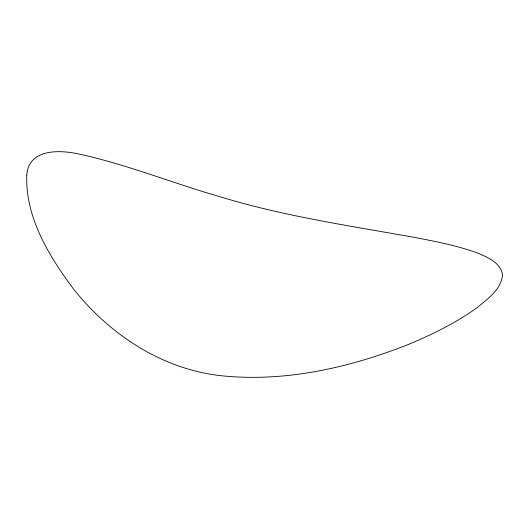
<?xml version="1.0" encoding="UTF-8"?>
<svg xmlns="http://www.w3.org/2000/svg" width="529" height="529" viewBox="0 0 529 529"><rect width="100%" height="100%" fill="white"/><g stroke="black" fill="none" stroke-linecap="round" stroke-linejoin="round"><path stroke-width="0.79" d="M26.774 174.914C25.187 217.359 48.985 256.069 73.452 288.927C109.172 333.991 160.684 368.217 218.49 375.425C283.022 382.798 348.148 368.191 408.018 344.604C432.028 334.619 455.555 323.093 476.761 307.938C487.361 299.143 501.075 289.839 502.55 274.941C500.718 262.516 487.493 257.299 477.337 252.928C457.063 245.608 435.843 241.522 414.736 237.448C349.603 225.751 283.802 216.275 220.368 196.834C173.221 183.332 127.542 164.717 79.575 154.151C60.399 149.826 28.95 148.193 26.774 174.914"/></g></svg>
